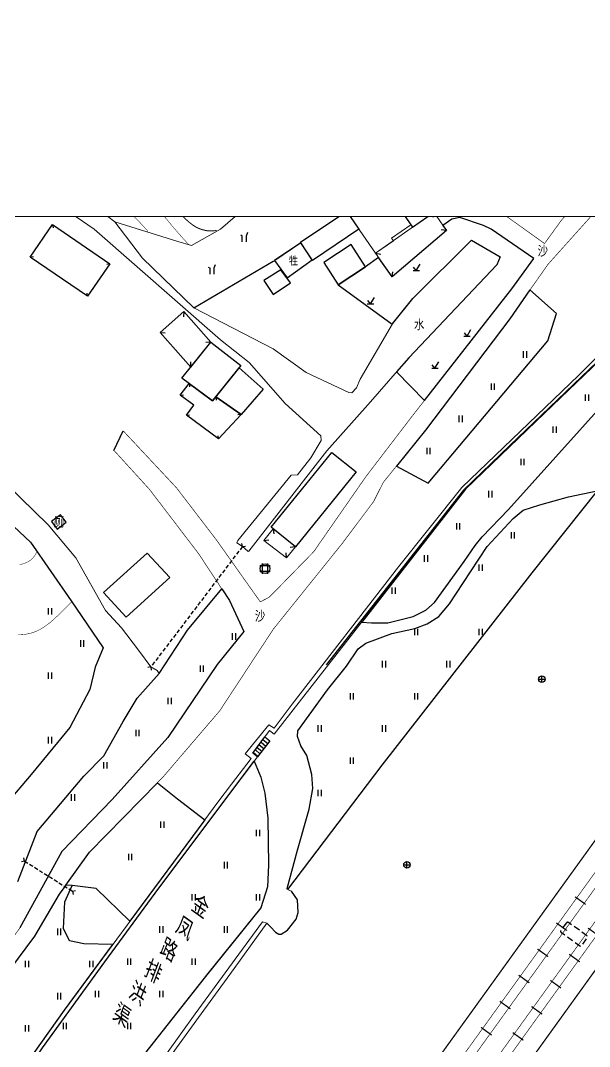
# Model space of a CAD drawing. Extents: x 396500 to 398250, y 1005980 to 1008200.
# Drawn here: x 397079.7 to 397168.1, y 1007001.1 to 1007160.5 of the extents above; entities that cross this region are included whole.
import ezdxf
from ezdxf.enums import TextEntityAlignment as Align

# ---------------------------------------------------------------- set-up
doc = ezdxf.new("R2010")
doc.units = 0
doc.header["$LTSCALE"] = 0.5
for name, pattern in [('X2', [10, 8, -2]), ('X3', [5, 4, -1]), ('X31', [1.8, 1.2, -0.6]), ('X5', [3, 2, -1])]:
    doc.linetypes.add(name, pattern=pattern)
doc.layers.get('0').update_dxf_attribs({"linetype": 'CONTINUOUS'})
doc.layers.add('ASSIST', color=7, linetype='CONTINUOUS', plot=False)
for name, color, linetype in [('DGX', 2, 'CONTINUOUS'), ('DLDW', 11, 'CONTINUOUS'), ('DLSS', 4, 'CONTINUOUS'), ('DMTZ', 3, 'CONTINUOUS'), ('GXYZ', 2, 'CONTINUOUS'), ('JMD', 6, 'CONTINUOUS'), ('SXSS', 5, 'CONTINUOUS'), ('ZBTZ', 3, 'CONTINUOUS'), ('用地红线', 1, 'CONTINUOUS')]:
    doc.layers.add(name, color=color, linetype=linetype)
doc.layers.add('绘图层', color=6, linetype='CONTINUOUS', lineweight=5)
doc.styles.add('宋体', font='SIMSUN.TTF')
doc.styles.add('细等线体', font='长等线体_0.TTF', dxfattribs={"width": 0.8})
doc.linetypes.add('10421', pattern='A,2,[150,AAA.SHX,S=1,R=0,X=0,Y=1],1e-11', length=2)
doc.linetypes.add('10422', pattern='A,2,[150,AAA.SHX,S=1,R=0,X=0,Y=1],2,[177,AAA.SHX,S=1,R=0,X=0,Y=0.8],1e-09', length=4)
doc.linetypes.add('1161', pattern='A,0,[149,AAA.SHX,S=0.15,R=0,X=0,Y=0],-1.6', length=1.6)
doc.linetypes.add('444', pattern='A,4.5,[145,AAA.SHX,S=1,R=0,X=0,Y=1],4.5,-0.5,[146,AAA.SHX,S=1,R=0,X=0,Y=0],-0.5', length=10)
doc.linetypes.add('536', pattern='A,9.4,[169,AAA.SHX,S=1,R=0,X=0,Y=0.15],0.6', length=10)
doc.linetypes.add('833', pattern='A,2,[150,AAA.SHX,S=0.8,R=0,X=0,Y=0.8],2,[150,AAA.SHX,S=2,R=0,X=0,Y=2],1e-11', length=4)

# ---------------------------------------------------------------- blocks, each defined once
blk = doc.blocks.new('gc146')
for points in [[(1.6, 0.82), (-1.6, 0.82)], [(-0.8, -1.58), (-0.8, 1.62)], [(0.8, 1.62), (0.8, -1.58)], [(-1.6, -0.78), (1.6, -0.78)]]:
    blk.add_lwpolyline(points)
blk = doc.blocks.new('gc043')
for p, q in [((-1, 0), (1, 0)), ((0, -1), (0, 1))]:
    blk.add_line(p, q)
blk.add_circle((0, 0), 1)
blk = doc.blocks.new('gc246')
at = {"flags": 128}
for points in [[(1.22, 3.35), (0.81, 2.22), (0.81, 0.42)], [(-0.39, 0.42), (-0.39, 2.22), (-0.83, 2.47)]]:
    blk.add_lwpolyline(points, dxfattribs=at)
blk = doc.blocks.new('gc123')
for p, q in [((-1, 0), (1, 0)), ((0, 0), (-0.8, 1)), ((0, 0), (1.2, 2))]:
    blk.add_line(p, q)
blk = doc.blocks.new('gc121')
for p, q in [((-0.5, -1), (-0.5, 1)), ((0.5, -1), (0.5, 1))]:
    blk.add_line(p, q)

msp = doc.modelspace()

# ---------------------------------------------------------------- linework, layer by layer
at = {"layer": 'ASSIST', "linetype": '1161', "lineweight": 0}
for points in [[(397113.05, 1007130), (397110.75, 1007128.04), (397106.25, 1007125.52), (397104.16, 1007126.12), (397094.34, 1007129.17), (397093.29, 1007130)], [(397113.05, 1007130), (397110.75, 1007128.04), (397106.25, 1007125.52), (397104.16, 1007126.12), (397094.34, 1007129.17), (397098.68, 1007123.55), (397106.65, 1007115.86), (397119.18, 1007123.17), (397123.23, 1007125.91), (397123.17, 1007126.01), (397129.14, 1007130)]]:
    msp.add_lwpolyline(points, dxfattribs=at)
at = {"layer": 'ASSIST', "linetype": '1161', "flags": 128}
msp.add_lwpolyline([(397145.84, 1007127.85), (397137.43, 1007120.65), (397135.32, 1007123.64), (397133.3, 1007122.19), (397129.06, 1007119.43), (397137.44, 1007113.29), (397140.63, 1007117.27), (397149.76, 1007126.36), (397154.2, 1007123.74), (397153.67, 1007122.53), (397140.02, 1007108.09), (397138.11, 1007105.9), (397142.44, 1007101.46), (397156.03, 1007118.79), (397159.44, 1007123.52), (397152.8, 1007128.05), (397151.63, 1007128.61), (397147.94, 1007129.86), (397146.67, 1007129.61), (397145.29, 1007128.64)], close=True, dxfattribs=at)
at = {"layer": 'ASSIST', "linetype": 'Continuous', "flags": 128}
msp.add_lwpolyline([(397115.81, 1007046.65), (397117.65, 1007049.19), (397118.43, 1007048.57), (397116.49, 1007046.09)], close=True, dxfattribs=at)
at = {"layer": 'DGX', "linetype": 'Continuous', "const_width": 0.075, "flags": 128}
for points, elevation in [([(397097.38, 1007130), (397097.65, 1007129.73), (397098.14, 1007129.21), (397098.76, 1007128.54), (397099.51, 1007127.71)], 16.5), ([(397105.84, 1007125.64), (397104.96, 1007126.61), (397104.14, 1007127.54), (397103.37, 1007128.43), (397102.67, 1007129.28), (397102.08, 1007130)], 17)]:
    msp.add_lwpolyline(points, dxfattribs=dict(at, elevation=elevation))
at = {"layer": 'DGX', "color": 3, "linetype": 'Continuous', "lineweight": -2, "const_width": 0.15, "elevation": 17.5, "flags": 128}
msp.add_lwpolyline([(397104.95, 1007130), (397105.06, 1007129.89), (397105.4, 1007129.58), (397105.74, 1007129.27), (397106.08, 1007128.99), (397106.39, 1007128.75), (397106.66, 1007128.56), (397106.89, 1007128.42), (397107.12, 1007128.3), (397107.36, 1007128.19), (397107.61, 1007128.09), (397107.88, 1007128), (397108.14, 1007127.92), (397108.39, 1007127.86), (397108.61, 1007127.82), (397108.81, 1007127.8), (397109.03, 1007127.79), (397109.33, 1007127.79), (397109.71, 1007127.81), (397110.15, 1007127.83)], dxfattribs=at)
at = {"layer": 'DGX', "linetype": 'Continuous', "const_width": 0.075, "flags": 128}
for points in [[(397082.26, 1007077.92), (397082.01, 1007077.51), (397081.78, 1007077.17), (397081.56, 1007076.91), (397081.36, 1007076.72), (397081.16, 1007076.58), (397080.95, 1007076.45), (397080.73, 1007076.33), (397080.51, 1007076.23), (397080.26, 1007076.13), (397079.95, 1007076.04), (397079.6, 1007075.95)], [(397087.68, 1007070.22), (397086.61, 1007069.14), (397085.73, 1007068.26), (397085.03, 1007067.59), (397084.5, 1007067.12), (397084.08, 1007066.78), (397083.67, 1007066.48), (397083.28, 1007066.21), (397082.91, 1007065.99), (397082.55, 1007065.79), (397082.2, 1007065.63), (397081.85, 1007065.49), (397081.5, 1007065.37), (397081.16, 1007065.28), (397080.8, 1007065.2), (397080.45, 1007065.13), (397080.08, 1007065.09), (397079.71, 1007065.06), (397079.33, 1007065.05)]]:
    msp.add_lwpolyline(points, dxfattribs=at)
at = {"layer": 'DLDW', "linetype": '536', "flags": 128}
msp.add_lwpolyline([(397124.98, 1007123.28), (397123.23, 1007125.91), (397119.13, 1007123.17), (397121.11, 1007120.47)], close=True, dxfattribs=at)
at = {"layer": 'DLDW', "linetype": 'Continuous', "flags": 128}
msp.add_lwpolyline([(397086.82, 1007082.53), (397085.93, 1007083.71), (397084.52, 1007082.65), (397085.41, 1007081.47)], close=True, dxfattribs=at)
at = {"layer": 'DLSS', "linetype": 'Continuous', "lineweight": 0, "const_width": 0.1}
msp.add_lwpolyline([(397067.52, 1007000), (397072.88, 1007006.2), (397081.87, 1007018.24), (397085.74, 1007024.79), (397090.45, 1007031.29), (397101.92, 1007043.06), (397110.66, 1007053.27), (397118.99, 1007065.96), (397129.7, 1007079.28), (397134.55, 1007085.76), (397136.04, 1007088.72), (397142.6, 1007096.84), (397155.68, 1007114.14), (397161.62, 1007122.59), (397168.26, 1007130)], dxfattribs=at)
at = {"layer": 'DLSS', "linetype": 'X3', "const_width": 0.1, "flags": 128}
for points in [[(397144.49, 1007130), (397144.39, 1007129.93)], [(397159.44, 1007123.52), (397152.8, 1007128.05), (397151.63, 1007128.61), (397149.35, 1007129.4), (397147.94, 1007129.86), (397146.67, 1007129.61), (397145.29, 1007128.64)], [(397164.2, 1007130), (397163.68, 1007129.41), (397161.09, 1007125.82)], [(397159.44, 1007123.52), (397156.03, 1007118.79), (397140.61, 1007099.12), (397140, 1007098.32), (397133.33, 1007089.6), (397125.24, 1007077.96), (397119.06, 1007071.63), (397118.35, 1007070.91), (397116.95, 1007070.17)], [(397094.23, 1007093.69), (397099.75, 1007087.63), (397107.39, 1007077.63), (397112.15, 1007070.39), (397114.41, 1007065.59), (397110.23, 1007060.46), (397102.58, 1007049.13), (397093.94, 1007039.48), (397086.13, 1007031.4), (397079.63, 1007019.54), (397071.77, 1007008.82), (397068.02, 1007004.79)]]:
    msp.add_lwpolyline(points, dxfattribs=at)
at = {"layer": 'DLSS', "linetype": 'Continuous', "const_width": 0.2, "elevation": -27.35, "flags": 128}
for points in [[(397244, 1007130), (397241.16, 1007126.46), (397220.77, 1007100.62), (397201.13, 1007074.77), (397180.38, 1007048.99), (397161.18, 1007022.36), (397145.07, 1007000)], [(397159.62, 1007000), (397170.75, 1007015.45), (397189.77, 1007041.83), (397210.43, 1007067.49), (397230.11, 1007093.39), (397250, 1007118.61)]]:
    msp.add_lwpolyline(points, dxfattribs=at)
at = {"layer": 'DLSS', "color": 7, "linetype": 'X2', "const_width": 0.1, "elevation": -27.35, "flags": 128}
for points in [[(397247.71, 1007130), (397243.43, 1007124.65), (397223.07, 1007098.84), (397203.42, 1007072.98), (397182.68, 1007047.23), (397163.53, 1007020.66), (397148.65, 1007000)], [(397155.92, 1007000), (397168.32, 1007017.21), (397187.38, 1007043.65), (397208.07, 1007069.34), (397227.74, 1007095.23), (397248.06, 1007120.99), (397250, 1007123.41)]]:
    msp.add_lwpolyline(points, dxfattribs=at)
at = {"layer": 'DLSS', "linetype": 'X2', "const_width": 0.1, "elevation": -27.35, "flags": 128}
for points in [[(397249.55, 1007130), (397244.55, 1007123.76), (397224.2, 1007097.97), (397204.55, 1007072.09), (397183.83, 1007046.36), (397164.69, 1007019.82), (397150.41, 1007000)], [(397154.16, 1007000), (397167.15, 1007018.04), (397186.24, 1007044.52), (397206.94, 1007070.22), (397226.6, 1007096.11), (397246.94, 1007121.88), (397250, 1007125.71)]]:
    msp.add_lwpolyline(points, dxfattribs=at)
at = {"layer": 'DLSS', "linetype": 'Continuous', "flags": 128}
for points, const_width in [([(397161.09, 1007125.82), (397155.24, 1007130)], 0.1), ([(397116.95, 1007070.17), (397110.1, 1007079.84), (397103.92, 1007087.9), (397095.66, 1007096.73)], 0.1), ([(397167.48, 1007023.18), (397165.83, 1007024.37)], 0.2), ([(397164.56, 1007019.13), (397162.91, 1007020.31)], 0.2), ([(397167.84, 1007019.51), (397169.49, 1007018.32)], 0.2), ([(397161.64, 1007015.07), (397159.99, 1007016.26)], 0.2), ([(397164.91, 1007015.45), (397166.56, 1007014.26)], 0.2), ([(397158.72, 1007011.01), (397157.06, 1007012.2)], 0.2), ([(397161.99, 1007011.39), (397163.64, 1007010.2)], 0.2), ([(397155.79, 1007006.95), (397154.14, 1007008.14)], 0.2), ([(397159.07, 1007007.33), (397160.72, 1007006.14)], 0.2), ([(397152.87, 1007002.9), (397151.22, 1007004.09)], 0.2), ([(397156.15, 1007003.28), (397157.8, 1007002.09)], 0.2)]:
    msp.add_lwpolyline(points, dxfattribs=dict(at, const_width=const_width))
at = {"layer": 'DLSS', "linetype": 'X5', "elevation": 16.68, "flags": 128}
msp.add_lwpolyline([(397164.48, 1007020.31), (397163.57, 1007019.17, 0.393156), (397163.71, 1007018.83), (397166.59, 1007016.74), (397166.69, 1007016.7), (397166.85, 1007016.79), (397167.72, 1007018), (397167.76, 1007018.1), (397167.69, 1007018.29), (397167.62, 1007018.36), (397164.82, 1007020.36, 0.399848)], format="xyb", close=True, dxfattribs=at)
at = {"layer": 'DMTZ', "linetype": '10422', "lineweight": 0}
for points in [[(397081.74, 1007000), (397086.52, 1007006.76), (397110.35, 1007039.08), (397112.5, 1007041.87), (397115.52, 1007045.84), (397114.62, 1007046.59), (397118.27, 1007051.07), (397119.1, 1007050.58), (397121.91, 1007054.26), (397138.43, 1007075.6), (397148.22, 1007087.92), (397166.4, 1007105.4), (397169.74, 1007108.71), (397170.58, 1007109.44), (397186.5, 1007129.51), (397186.89, 1007130)], [(397187.84, 1007130), (397170.99, 1007108.93), (397161.08, 1007099.46), (397148.82, 1007087.7), (397119.12, 1007049.61), (397118.37, 1007050.17), (397117.65, 1007049.19)], [(397121.78, 1007025.25), (397121.18, 1007025.5), (397135.8, 1007044.8), (397159.13, 1007074.68), (397176.91, 1007096.97), (397180.45, 1007101.37), (397199.51, 1007125.92)], [(397116.49, 1007046.09), (397111.27, 1007039.18), (397100.6, 1007024.93), (397092.83, 1007014.25), (397083.14, 1007000.91), (397082.5, 1007000)], [(397102.39, 1007000), (397106.83, 1007006.17), (397117.27, 1007020.48), (397117.94, 1007020.26)], [(397117.94, 1007020.26), (397112.2, 1007012.28), (397107.37, 1007005.61), (397103.25, 1007000)]]:
    msp.add_lwpolyline(points, dxfattribs=at)
at = {"layer": 'DMTZ', "linetype": '10421', "lineweight": 0}
for points in [[(397088.24, 1007130), (397088.35, 1007129.97), (397091.13, 1007128.04), (397110.77, 1007110.86), (397115.2, 1007107.33), (397120.8, 1007100.99), (397126.34, 1007095.95), (397126.41, 1007095.22), (397124.78, 1007092.54), (397122.7, 1007089.89), (397121.72, 1007089.86), (397113.44, 1007079.69), (397113.34, 1007079.48), (397113.33, 1007079.36), (397114.16, 1007078.75), (397114.99, 1007078.05), (397115.09, 1007078), (397115.19, 1007078.03), (397127.27, 1007093.62), (397134.04, 1007101.25), (397140.02, 1007108.09), (397153.67, 1007122.53), (397154.2, 1007123.74), (397149.76, 1007126.36), (397140.63, 1007117.27), (397137.48, 1007113.33), (397132.48, 1007104.78), (397131.87, 1007103.4), (397131.14, 1007102.64), (397130.7, 1007102.71), (397124.06, 1007105.81), (397118.96, 1007109.49), (397106.65, 1007115.86), (397098.68, 1007123.55), (397094.34, 1007129.17), (397093.29, 1007130)], [(397113.05, 1007130), (397110.75, 1007128.04), (397106.25, 1007125.52), (397104.16, 1007126.12), (397094.34, 1007129.17)], [(397079.31, 1007026.74), (397082.32, 1007034.49), (397089.54, 1007043.12), (397092.65, 1007046.27), (397095.66, 1007051.59), (397097.81, 1007055.2), (397101.24, 1007059.05), (397100.93, 1007059.49), (397099.96, 1007060.07), (397098.03, 1007062.67), (397095.41, 1007066.12), (397092.9, 1007068.85), (397088.31, 1007077), (397083.99, 1007082.16), (397075.39, 1007090.54)], [(397076.05, 1007084.3), (397081.25, 1007079.45), (397087.6, 1007070.34), (397092.53, 1007063.04), (397091.32, 1007060.03), (397090.47, 1007056.58), (397087.37, 1007050.65), (397081.38, 1007043.35), (397077.59, 1007038.9)], [(397096.7, 1007020.56), (397091.46, 1007025.66), (397087.75, 1007026.11), (397086.59, 1007023.61), (397086.41, 1007019.46), (397087.32, 1007017.54), (397089.54, 1007017.07), (397094.05, 1007016.98)]]:
    msp.add_lwpolyline(points, dxfattribs=at)
at = {"layer": 'DMTZ', "linetype": '10421', "flags": 128}
msp.add_lwpolyline([(397117.94, 1007020.26), (397118.52, 1007019.72), (397119.32, 1007018.86), (397119.81, 1007018.55), (397120.2, 1007018.56), (397121.15, 1007019.21), (397122.54, 1007020.87), (397122.82, 1007021.95), (397122.72, 1007023.91), (397121.78, 1007025.25)], dxfattribs=at)
at = {"layer": 'JMD', "linetype": 'Continuous'}
for p, q in [((397143.78, 1007130), (397143.76, 1007129.85)), ((397084.69, 1007128.76), (397084.78, 1007128.27)), ((397145.84, 1007127.85), (397145.04, 1007127.95)), ((397081.24, 1007123.71), (397081.73, 1007123.8)), ((397134.86, 1007124.3), (397135.65, 1007124.16)), ((397093.59, 1007122.69), (397093.1, 1007122.59)), ((397137.43, 1007120.65), (397137.53, 1007121.45)), ((397090.14, 1007117.63), (397090.05, 1007118.12)), ((397105.05, 1007115.25), (397105, 1007114.45)), ((397101.39, 1007112), (397102.19, 1007111.96)), ((397109.28, 1007110.49), (397108.48, 1007110.47)), ((397106.18, 1007106.63), (397106.16, 1007107.43)), ((397105.88, 1007104.09), (397105.96, 1007103.59)), ((397104.52, 1007102.26), (397105.02, 1007102.33)), ((397110.03, 1007102.02), (397110.11, 1007101.52)), ((397105.47, 1007099.17), (397105.96, 1007099.24)), ((397113.97, 1007099.26), (397113.48, 1007099.21)), ((397110.45, 1007095.47), (397110.4, 1007095.97)), ((397118.96, 1007081.52), (397119.04, 1007080.72)), ((397117.5, 1007079.72), (397118.29, 1007079.81)), ((397122.4, 1007078.72), (397121.61, 1007078.63)), ((397121.03, 1007076.99), (397120.94, 1007077.78)), ((397117.36, 1007048.78), (397118.12, 1007048.18)), ((397117.65, 1007049.19), (397118.43, 1007048.57)), ((397116.18, 1007047.17), (397116.88, 1007046.59)), ((397116.48, 1007047.57), (397117.19, 1007046.99)), ((397116.77, 1007047.97), (397117.5, 1007047.39)), ((397117.07, 1007048.38), (397117.81, 1007047.78)), ((397115.89, 1007046.76), (397116.57, 1007046.2))]:
    msp.add_line(p, q, dxfattribs=at)
at = {"layer": 'JMD', "linetype": 'Continuous', "flags": 128}
for points in [[(397130.92, 1007130), (397132.27, 1007128.04), (397125.03, 1007123.21), (397123.17, 1007126.01), (397129.14, 1007130)], [(397139.43, 1007130), (397140.59, 1007128.34), (397142.98, 1007130)], [(397115.81, 1007046.65), (397117.65, 1007049.19)], [(397118.43, 1007048.57), (397116.49, 1007046.09)]]:
    msp.add_lwpolyline(points, dxfattribs=at)
at = {"layer": 'JMD', "linetype": '444', "flags": 128}
msp.add_lwpolyline([(397187.6, 1007130), (397182.68, 1007123.86), (397170.48, 1007108.65), (397155.69, 1007094.45), (397148.5, 1007087.5), (397127.19, 1007060.37)], dxfattribs=at)
at = {"layer": 'JMD', "linetype": 'Continuous', "lineweight": 0}
for points in [[(397130.92, 1007130), (397134.86, 1007124.3), (397137.61, 1007126.26), (397137.33, 1007126.67), (397140.31, 1007128.74), (397139.44, 1007130)], [(397142.98, 1007130), (397134.86, 1007124.3), (397137.43, 1007120.65), (397145.84, 1007127.85), (397144.34, 1007130)]]:
    msp.add_lwpolyline(points, dxfattribs=at)
at = {"layer": 'JMD', "linetype": 'Continuous', "flags": 128}
for points in [[(397084.69, 1007128.76), (397093.59, 1007122.69), (397090.14, 1007117.63), (397081.24, 1007123.71)], [(397133.3, 1007122.19), (397131.05, 1007125.65), (397126.81, 1007122.9), (397129.06, 1007119.43)], [(397121.65, 1007119.73), (397120.16, 1007121.76), (397117.51, 1007120.09), (397118.95, 1007117.93)], [(397109.52, 1007101.38), (397104.79, 1007104.9), (397109.28, 1007110.49), (397113.95, 1007106.87)], [(397113.67, 1007106.52), (397117.4, 1007103.18), (397113.97, 1007099.26), (397110.03, 1007102.02)], [(397113.97, 1007099.26), (397110.45, 1007095.47), (397105.47, 1007099.17), (397106.61, 1007100.71), (397104.52, 1007102.26), (397105.88, 1007104.09), (397109.52, 1007101.38), (397110.03, 1007102.02)], [(397128.08, 1007093.39), (397131.82, 1007090.39), (397122.4, 1007078.72), (397118.64, 1007081.78)], [(397092.6, 1007071.63), (397099.4, 1007077.76), (397102.92, 1007073.97), (397096.14, 1007067.8)]]:
    msp.add_lwpolyline(points, close=True, dxfattribs=at)
at = {"layer": 'JMD', "linetype": 'Continuous', "lineweight": 0}
for points in [[(397101.39, 1007112), (397106.18, 1007106.63), (397109.28, 1007110.49), (397105.05, 1007115.25)], [(397118.96, 1007081.52), (397117.5, 1007079.72), (397121.03, 1007076.99), (397122.4, 1007078.72)]]:
    msp.add_lwpolyline(points, close=True, dxfattribs=at)
at = {"layer": 'SXSS', "linetype": 'Continuous'}
for p, q in [((397114.16, 1007078.75), (397114.09, 1007079.24)), ((397114.16, 1007078.75), (397114.65, 1007078.81)), ((397099.96, 1007060.07), (397099.46, 1007060)), ((397099.96, 1007060.07), (397100.02, 1007059.57)), ((397080.36, 1007029.91), (397079.87, 1007029.8)), ((397080.36, 1007029.91), (397080.25, 1007030.4)), ((397087.79, 1007025.23), (397088.27, 1007025.34)), ((397087.79, 1007025.23), (397087.9, 1007024.74))]:
    msp.add_line(p, q, dxfattribs=at)
at = {"layer": 'SXSS', "linetype": '833', "lineweight": 0, "flags": 128}
for points in [[(397192.87, 1007130), (397178, 1007109.59), (397155.48, 1007084.5), (397151.42, 1007080.28), (397150.3, 1007078.94), (397148.58, 1007076.42), (397144.02, 1007070.05), (397142.66, 1007068.88), (397140.7, 1007067.89), (397136.74, 1007066.9), (397134.23, 1007066.91), (397132.69, 1007067.02)], [(397121.11, 1007025.65), (397122.75, 1007031.62), (397124.54, 1007037.98), (397125.13, 1007041.17), (397124.97, 1007043.38), (397124.17, 1007046.33), (397123.23, 1007047.8), (397122.71, 1007049.28), (397122.77, 1007050.14), (397124.53, 1007052.6), (397127.36, 1007056.51), (397130.35, 1007060.21), (397132.13, 1007062.9), (397133.35, 1007063.78), (397137.35, 1007065.24), (397140.96, 1007066.03), (397142.88, 1007066.76), (397144.66, 1007067.92), (397146.34, 1007069.89), (397149.59, 1007074.86), (397152.2, 1007078.77), (397156.21, 1007083.12), (397157.79, 1007084.42), (397160.35, 1007085.22), (397164.83, 1007086.48), (397169.27, 1007087.4)], [(397116.01, 1007045.45), (397117.03, 1007042.97), (397117.66, 1007040.47), (397118.11, 1007036.58), (397118.2, 1007029.29), (397118.06, 1007025.9), (397117.02, 1007022.68), (397108.81, 1007012.46), (397098.96, 1007000)]]:
    msp.add_lwpolyline(points, dxfattribs=at)
at = {"layer": 'SXSS', "linetype": 'X31', "flags": 128}
for points in [[(397114.16, 1007078.75), (397099.96, 1007060.07)], [(397080.36, 1007029.91), (397087.79, 1007025.23)]]:
    msp.add_lwpolyline(points, dxfattribs=at)
at = {"layer": 'SXSS', "linetype": 'Continuous'}
msp.add_circle((397117.69, 1007075.34), 0.758, dxfattribs=at)
at = {"layer": 'ZBTZ', "linetype": 'Continuous', "flags": 128}
for points in [[(397187.84, 1007130), (397170.99, 1007108.93), (397161.08, 1007099.46), (397148.82, 1007087.7), (397132.69, 1007067.02), (397134.23, 1007066.91), (397136.74, 1007066.9), (397140.7, 1007067.89), (397142.66, 1007068.88), (397144.02, 1007070.05), (397148.58, 1007076.42), (397150.3, 1007078.94), (397151.42, 1007080.28), (397155.48, 1007084.5), (397178, 1007109.59), (397192.87, 1007130)], [(397076.05, 1007084.3), (397081.25, 1007079.45), (397087.6, 1007070.34), (397092.53, 1007063.04), (397091.32, 1007060.03), (397090.47, 1007056.58), (397087.37, 1007050.65), (397081.38, 1007043.35), (397077.59, 1007038.9)], [(397079.31, 1007026.74), (397082.32, 1007034.49), (397089.54, 1007043.12), (397092.65, 1007046.27), (397095.66, 1007051.59), (397097.81, 1007055.2), (397101.24, 1007059.05), (397105.65, 1007065.79), (397110.96, 1007072.2), (397112.15, 1007070.39), (397114.41, 1007065.59), (397110.23, 1007060.46), (397102.58, 1007049.13), (397093.94, 1007039.48), (397086.13, 1007031.4), (397079.63, 1007019.54)], [(397082.5, 1007000), (397083.14, 1007000.91), (397092.83, 1007014.25), (397100.6, 1007024.93), (397111.27, 1007039.18), (397116.01, 1007045.45), (397117.03, 1007042.97), (397117.66, 1007040.47), (397118.11, 1007036.58), (397118.2, 1007029.29), (397118.06, 1007025.9), (397117.02, 1007022.68), (397108.45, 1007012), (397098.96, 1007000)], [(397081.74, 1007000), (397086.52, 1007006.76), (397094.05, 1007016.98), (397089.54, 1007017.07), (397087.32, 1007017.54), (397086.41, 1007019.46), (397086.59, 1007023.61), (397087.75, 1007026.11), (397086.76, 1007026.2), (397085.74, 1007024.79), (397081.87, 1007018.24), (397072.88, 1007006.2), (397067.52, 1007000)]]:
    msp.add_lwpolyline(points, dxfattribs=at)
at = {"layer": 'ZBTZ', "linetype": '1161', "flags": 128}
for points in [[(397106.65, 1007115.86), (397118.96, 1007123.1)], [(397129.03, 1007119.4), (397137.44, 1007113.29)], [(397094.23, 1007093.69), (397095.66, 1007096.73)]]:
    msp.add_lwpolyline(points, dxfattribs=at)
at = {"layer": 'ZBTZ', "linetype": 'Continuous', "flags": 128}
for points in [[(397162.92, 1007114.97), (397158.82, 1007118.61), (397155.68, 1007114.14), (397142.6, 1007096.84), (397138.09, 1007091.25), (397143.01, 1007088.59), (397161.59, 1007110.72)], [(397169.27, 1007087.4), (397159.13, 1007074.68), (397135.8, 1007044.8), (397121.18, 1007025.5), (397121.11, 1007025.65), (397122.75, 1007031.62), (397124.54, 1007037.98), (397125.13, 1007041.17), (397124.97, 1007043.38), (397124.17, 1007046.33), (397123.23, 1007047.8), (397122.71, 1007049.28), (397122.77, 1007050.14), (397124.53, 1007052.6), (397127.36, 1007056.51), (397130.35, 1007060.21), (397132.13, 1007062.9), (397133.35, 1007063.78), (397137.35, 1007065.24), (397140.96, 1007066.03), (397142.88, 1007066.76), (397144.66, 1007067.92), (397146.34, 1007069.89), (397149.59, 1007074.86), (397152.2, 1007078.77), (397156.21, 1007083.12), (397157.79, 1007084.42), (397160.35, 1007085.22), (397164.83, 1007086.48)], [(397100.97, 1007042.08), (397104.09, 1007039.58), (397108.33, 1007036.34), (397096.7, 1007020.56), (397091.47, 1007025.66), (397087.75, 1007026.11), (397086.76, 1007026.2), (397090.45, 1007031.29)]]:
    msp.add_lwpolyline(points, close=True, dxfattribs=at)
at = {"layer": '用地红线', "linetype": 'Continuous', "const_width": 0.3, "flags": 128}
msp.add_lwpolyline([(396896.97, 1006409.31, -0.090189), (397228.69, 1007024.03), (397387.8, 1007222.91), (397401.3, 1007212.11), (397426.33, 1007243.38), (397412.82, 1007254.19), (397549.49, 1007427.16), (397597.06, 1007408.49), (397590.11, 1007392.96), (397593.63, 1007391.18), (397580.3, 1007365.5), (397677.78, 1007288.14), (397658.98, 1007180.18), (397680.1, 1007163.58), (397691.21, 1007135.06, -0.057003), (397648.05, 1007084.95), (397357.5, 1006816.5, 0.141668), (397271.32, 1006673.86), (397185.66, 1006354.4)], format="xyb", dxfattribs=at)
at = {"layer": '绘图层', "linetype": 'Continuous', "flags": 128}
msp.add_lwpolyline([(396900, 1007130), (396900, 1006730), (397300, 1006730), (397300, 1007130)], close=True, dxfattribs=at)

# ---------------------------------------------------------------- block references
at = {"layer": 'GXYZ', "linetype": 'Continuous', "xscale": 0.5, "yscale": 0.5}
for p in [(397160.66, 1007058.17, 15.57), (397139.72, 1007029.33, 15.6)]:
    msp.add_blockref('gc043', p, dxfattribs=at)
at = {"layer": 'SXSS', "linetype": 'Continuous', "xscale": 0.5, "yscale": 0.5}
msp.add_blockref('gc146', (397117.69, 1007075.34), dxfattribs=at)
msp.add_blockref('gc146', (397117.69, 1007075.34), dxfattribs=at)
at = {"layer": 'ZBTZ', "linetype": 'Continuous', "xscale": 0.5, "yscale": 0.5}
for name, p in [('gc246', (397114.34, 1007125.86)), ('gc246', (397109.34, 1007120.86)), ('gc123', (397141.16, 1007121.64)), ('gc123', (397134.06, 1007116.46)), ('gc123', (397149.06, 1007111.46)), ('gc121', (397158.09, 1007108.59)), ('gc123', (397144.06, 1007106.46)), ('gc121', (397153.09, 1007103.59)), ('gc121', (397167.69, 1007101.9)), ('gc121', (397148.09, 1007098.59)), ('gc121', (397162.69, 1007096.9)), ('gc121', (397143.09, 1007093.59)), ('gc121', (397157.69, 1007091.9)), ('gc121', (397152.69, 1007086.9)), ('gc121', (397147.69, 1007081.9)), ('gc121', (397156.18, 1007080.5)), ('gc121', (397142.69, 1007076.9)), ('gc121', (397151.18, 1007075.5)), ('gc121', (397137.69, 1007071.9)), ('gc121', (397084.31, 1007068.7)), ('gc121', (397141.18, 1007065.5)), ('gc121', (397151.18, 1007065.5)), ('gc121', (397112.9, 1007064.79)), ('gc121', (397089.31, 1007063.7)), ('gc121', (397107.9, 1007059.79)), ('gc121', (397136.18, 1007060.5)), ('gc121', (397146.18, 1007060.5)), ('gc121', (397084.31, 1007058.7)), ('gc121', (397102.9, 1007054.79)), ('gc121', (397131.18, 1007055.5)), ('gc121', (397141.18, 1007055.5)), ('gc121', (397097.9, 1007049.79)), ('gc121', (397126.18, 1007050.5)), ('gc121', (397136.18, 1007050.5)), ('gc121', (397084.31, 1007048.7)), ('gc121', (397092.9, 1007044.79)), ('gc121', (397131.18, 1007045.5)), ('gc121', (397126.18, 1007040.5)), ('gc121', (397087.9, 1007039.79)), ('gc121', (397101.76, 1007035.56)), ('gc121', (397116.62, 1007034.29)), ('gc121', (397096.76, 1007030.56)), ('gc121', (397111.62, 1007029.29)), ('gc121', (397106.62, 1007024.29)), ('gc121', (397116.62, 1007024.29)), ('gc121', (397101.62, 1007019.29)), ('gc121', (397111.62, 1007019.29)), ('gc121', (397085.74, 1007018.93)), ('gc121', (397080.74, 1007013.93)), ('gc121', (397090.74, 1007013.93)), ('gc121', (397096.62, 1007014.29)), ('gc121', (397106.62, 1007014.29)), ('gc121', (397085.74, 1007008.93)), ('gc121', (397091.62, 1007009.29)), ('gc121', (397101.62, 1007009.29)), ('gc121', (397080.74, 1007003.93)), ('gc121', (397086.62, 1007004.29)), ('gc121', (397096.62, 1007004.29))]:
    msp.add_blockref(name, p, dxfattribs=at)

# ---------------------------------------------------------------- texts
at = {"layer": 'DLDW', "linetype": '536', "style": '细等线体', "width": 0.8}
msp.add_text('牲', height=1.25, dxfattribs=at).set_placement((397122.09, 1007123.2), align=Align.MIDDLE)
at = {"layer": 'DLDW', "linetype": 'Continuous', "style": '细等线体', "width": 0.8}
msp.add_text('厕', height=1.5, dxfattribs=at).set_placement((397085.67, 1007082.59), align=Align.MIDDLE)
at = {"layer": 'DLSS', "linetype": 'Continuous', "style": '细等线体', "width": 0.8}
for p in [(397160.81, 1007124.7), (397116.91, 1007068)]:
    msp.add_text('沙', height=1.5, dxfattribs=at).set_placement(p, align=Align.MIDDLE)
at = {"layer": 'SXSS', "linetype": 'Continuous', "style": '细等线体', "width": 0.8}
msp.add_text('水', height=1.5, dxfattribs=at).set_placement((397141.63, 1007113.29), align=Align.MIDDLE)
at = {"layer": 'SXSS', "linetype": 'Continuous', "insert": (397107.57, 1007024.56), "char_height": 2.5, "width": 3.1786, "attachment_point": 1, "rotation": 324.2544, "style": '宋体'}
msp.add_mtext('{\\Q-15;\\W0.8;金\\P凤\\P路\\P排\\P洪\\P渠}', dxfattribs=at)

doc.saveas('drawing.dxf')
